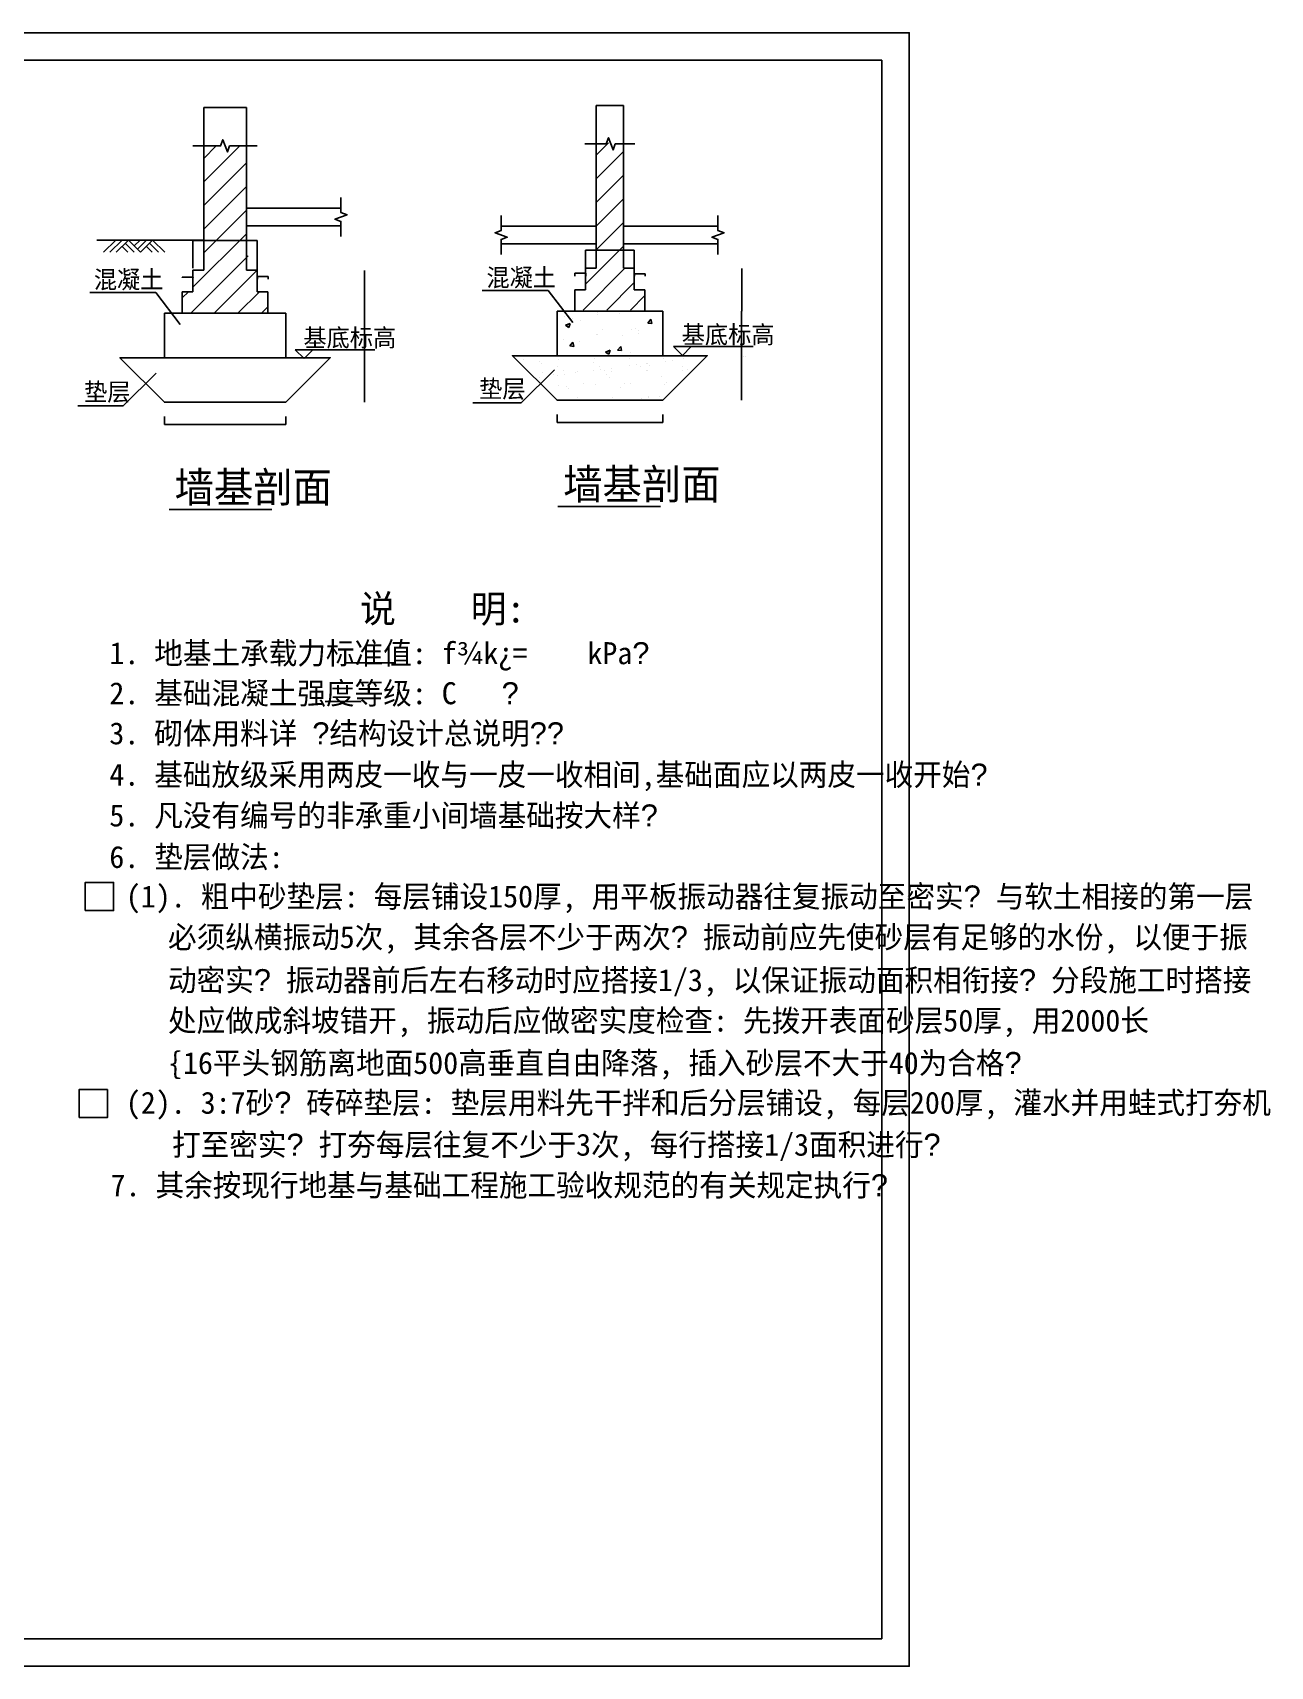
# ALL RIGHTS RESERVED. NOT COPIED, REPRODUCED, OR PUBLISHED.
# Model space of a CAD drawing. Header units: metres. Extents: x 4568 to 53028, y 5829 to 35529.
# Drawn here: x 30538 to 53028, y 5829 to 35529 of the extents above; entities that cross this region are included whole.
import ezdxf

# ---------------------------------------------------------------- set-up
doc = ezdxf.new("R2010")
doc.units = ezdxf.units.M
for name, color, linetype in [('BEAM', 4, 'Continuous'), ('DIM', 7, 'Continuous'), ('HATCH', 7, 'Continuous'), ('TEXT', 7, 'Continuous'), ('TK', 7, 'Continuous')]:
    doc.layers.add(name, color=color, linetype=linetype)
doc.dimstyles.get("Standard").update_dxf_attribs({"dimtxt": 2.5, "dimasz": 2.5, "dimexe": 1.25, "dimexo": 0.625, "dimtad": 1, "dimcen": 2.5, "dimazin": 3, "dimtfac": 1, "dimtmove": 0, "dimatfit": 3})

# ---------------------------------------------------------------- blocks, each defined once
blk = doc.blocks.new('_CLOSEDFILLED')
at = {"color": 0, "linetype": 'BYBLOCK'}
blk.add_solid([(-1, 0), (0, 0), (-1, 0)], dxfattribs=at)
blk = doc.blocks.new('*D1')
for p, q in [((43426.26, 31243.84), (43426.26, 31174.37)), ((43426.01, 31174.37), (43425.76, 31174.37)), ((43426.26, 30855.04), (43426.26, 31174.37)), ((43426.26, 31174.37), (43426.26, 31174.37)), ((43426.51, 31174.37), (43426.76, 31174.37))]:
    blk.add_line(p, q)
at = {"layer": 'Defpoints'}
for p in [(43426.26, 31243.84), (43426.26, 31174.37), (43426.26, 30855.04)]:
    blk.add_point(p, dxfattribs=at)
at = {"layer": 'DIM', "xscale": 0.25, "yscale": 0.25}
blk.add_blockref('_CLOSEDFILLED', (43426.26, 31174.37), dxfattribs=at)
at = {"layer": 'DIM', "xscale": 0.25, "yscale": 0.25, "rotation": 180}
blk.add_blockref('_CLOSEDFILLED', (43426.26, 31174.37), dxfattribs=at)
at = {"layer": 'DIM', "insert": (43426.26, 31175.495), "char_height": 1, "attachment_point": 5}
blk.add_mtext('120', dxfattribs=at)
blk = doc.blocks.new('*D2')
for p, q in [((43426.01, 30667.62), (43425.76, 30667.62)), ((43426.26, 30854.87), (43426.26, 30667.62)), ((43426.26, 30466.07), (43426.26, 30667.62)), ((43426.26, 30667.62), (43426.26, 30667.62)), ((43426.51, 30667.62), (43426.76, 30667.62))]:
    blk.add_line(p, q)
at = {"layer": 'Defpoints'}
for p in [(43426.26, 30854.87), (43426.26, 30667.62), (43426.26, 30466.07)]:
    blk.add_point(p, dxfattribs=at)
at = {"layer": 'DIM', "xscale": 0.25, "yscale": 0.25}
blk.add_blockref('_CLOSEDFILLED', (43426.26, 30667.62), dxfattribs=at)
at = {"layer": 'DIM', "xscale": 0.25, "yscale": 0.25, "rotation": 180}
blk.add_blockref('_CLOSEDFILLED', (43426.26, 30667.62), dxfattribs=at)
at = {"layer": 'DIM', "insert": (43426.26, 30668.745), "char_height": 1, "attachment_point": 5}
blk.add_mtext('120', dxfattribs=at)
blk = doc.blocks.new('*D3')
for p, q in [((36569.64, 31208.06), (36569.64, 31138.6)), ((36569.39, 31138.6), (36569.14, 31138.6)), ((36569.64, 30819.26), (36569.64, 31138.6)), ((36569.64, 31138.6), (36569.64, 31138.6)), ((36569.89, 31138.6), (36570.14, 31138.6))]:
    blk.add_line(p, q)
at = {"layer": 'Defpoints'}
for p in [(36569.64, 31208.06), (36569.64, 31138.6), (36569.64, 30819.26)]:
    blk.add_point(p, dxfattribs=at)
at = {"layer": 'DIM', "xscale": 0.25, "yscale": 0.25}
blk.add_blockref('_CLOSEDFILLED', (36569.64, 31138.6), dxfattribs=at)
at = {"layer": 'DIM', "xscale": 0.25, "yscale": 0.25, "rotation": 180}
blk.add_blockref('_CLOSEDFILLED', (36569.64, 31138.6), dxfattribs=at)
at = {"layer": 'DIM', "insert": (36569.64, 31139.725), "char_height": 1, "attachment_point": 5}
blk.add_mtext('120', dxfattribs=at)
blk = doc.blocks.new('*D9')
for p, q in [((41473.01, 31099.6), (41473.01, 31147.14)), ((41473.26, 31147.14), (41570.615, 31147.14)), ((41572.615, 31147.14), (41669.97, 31147.14)), ((41670.22, 31099.6), (41670.22, 31147.14))]:
    blk.add_line(p, q)
at = {"layer": 'Defpoints'}
for p in [(41473.01, 31147.14), (41473.01, 31099.6), (41670.22, 31099.6)]:
    blk.add_point(p, dxfattribs=at)
at = {"xscale": 0.25, "yscale": 0.25, "rotation": 180}
blk.add_blockref('_CLOSEDFILLED', (41473.01, 31147.14), dxfattribs=at)
at = {"xscale": 0.25, "yscale": 0.25}
blk.add_blockref('_CLOSEDFILLED', (41670.22, 31147.14), dxfattribs=at)
at = {"insert": (41571.615, 31147.14), "char_height": 1, "attachment_point": 5}
blk.add_mtext('60', dxfattribs=at)
blk = doc.blocks.new('*D10')
for p, q in [((43420.38, 30466.57), (43420.38, 30061.57)), ((43420.13, 30061.57), (43419.88, 30061.57)), ((43420.38, 29656.57), (43420.38, 30061.57)), ((43420.38, 30061.57), (43420.38, 30061.57)), ((43420.63, 30061.57), (43420.88, 30061.57))]:
    blk.add_line(p, q)
at = {"layer": 'Defpoints'}
for p in [(43420.38, 30466.57), (43420.38, 30061.57), (43420.38, 29656.57)]:
    blk.add_point(p, dxfattribs=at)
at = {"layer": 'DIM', "xscale": 0.25, "yscale": 0.25}
blk.add_blockref('_CLOSEDFILLED', (43420.38, 30061.57), dxfattribs=at)
at = {"layer": 'DIM', "xscale": 0.25, "yscale": 0.25, "rotation": 180}
blk.add_blockref('_CLOSEDFILLED', (43420.38, 30061.57), dxfattribs=at)
at = {"layer": 'DIM', "insert": (43420.38, 30062.695), "char_height": 1, "attachment_point": 5}
blk.add_mtext('250', dxfattribs=at)
blk = doc.blocks.new('*D11')
for p, q in [((43420.38, 29656.57), (43420.38, 29251.57)), ((43420.13, 29251.57), (43419.88, 29251.57)), ((43420.38, 28846.57), (43420.38, 29251.57)), ((43420.38, 29251.57), (43420.38, 29251.57)), ((43420.63, 29251.57), (43420.88, 29251.57))]:
    blk.add_line(p, q)
at = {"layer": 'Defpoints'}
for p in [(43420.38, 29656.57), (43420.38, 29251.57), (43420.38, 28846.57)]:
    blk.add_point(p, dxfattribs=at)
at = {"layer": 'DIM', "xscale": 0.25, "yscale": 0.25}
blk.add_blockref('_CLOSEDFILLED', (43420.38, 29251.57), dxfattribs=at)
at = {"layer": 'DIM', "xscale": 0.25, "yscale": 0.25, "rotation": 180}
blk.add_blockref('_CLOSEDFILLED', (43420.38, 29251.57), dxfattribs=at)
at = {"layer": 'DIM', "insert": (43420.38, 29252.695), "char_height": 1, "attachment_point": 5}
blk.add_mtext('e', dxfattribs=at)
blk = doc.blocks.new('*D12')
for p, q in [((40390.96, 31099.6), (40390.96, 31154.88)), ((40391.21, 31154.88), (40488.565, 31154.88)), ((40490.565, 31154.88), (40587.92, 31154.88)), ((40588.17, 31099.6), (40588.17, 31154.88))]:
    blk.add_line(p, q)
at = {"layer": 'Defpoints'}
for p in [(40390.96, 31154.88), (40390.96, 31099.6), (40588.17, 31099.6)]:
    blk.add_point(p, dxfattribs=at)
at = {"xscale": 0.25, "yscale": 0.25, "rotation": 180}
blk.add_blockref('_CLOSEDFILLED', (40390.96, 31154.88), dxfattribs=at)
at = {"xscale": 0.25, "yscale": 0.25}
blk.add_blockref('_CLOSEDFILLED', (40588.17, 31154.88), dxfattribs=at)
at = {"insert": (40489.565, 31154.88), "char_height": 1, "attachment_point": 5}
blk.add_mtext('60', dxfattribs=at)
blk = doc.blocks.new('*D13')
for p, q in [((40583.15, 31159.34), (40583.15, 31573.79)), ((40583.4, 31573.79), (41023.11, 31573.79)), ((41026.11, 31573.79), (41465.82, 31573.79)), ((41466.07, 31159.34), (41466.07, 31573.79))]:
    blk.add_line(p, q)
at = {"layer": 'Defpoints'}
for p in [(40583.15, 31573.79), (40583.15, 31159.34), (41466.07, 31159.34)]:
    blk.add_point(p, dxfattribs=at)
at = {"layer": 'DIM', "xscale": 0.25, "yscale": 0.25, "rotation": 180}
blk.add_blockref('_CLOSEDFILLED', (40583.15, 31573.79), dxfattribs=at)
at = {"layer": 'DIM', "xscale": 0.25, "yscale": 0.25}
blk.add_blockref('_CLOSEDFILLED', (41466.07, 31573.79), dxfattribs=at)
at = {"layer": 'DIM', "insert": (41024.61, 31573.79), "char_height": 1, "attachment_point": 5}
blk.add_mtext('240', dxfattribs=at)
blk = doc.blocks.new('*D14')
for p, q in [((41025.315, 34204.78), (40779.51, 34204.78)), ((40779.76, 33507.47), (40779.76, 34204.78)), ((41274.12, 34204.78), (41028.315, 34204.78)), ((41273.87, 33507.47), (41273.87, 34204.78))]:
    blk.add_line(p, q)
at = {"layer": 'Defpoints'}
for p in [(41273.87, 34204.78), (40779.76, 33507.47), (41273.87, 33507.47)]:
    blk.add_point(p, dxfattribs=at)
at = {"layer": 'DIM', "xscale": 0.25, "yscale": 0.25}
blk.add_blockref('_CLOSEDFILLED', (40779.76, 34204.78), dxfattribs=at)
at = {"layer": 'DIM', "xscale": 0.25, "yscale": 0.25, "rotation": 180}
blk.add_blockref('_CLOSEDFILLED', (41273.87, 34204.78), dxfattribs=at)
at = {"layer": 'DIM', "insert": (41026.815, 34204.78), "char_height": 1, "attachment_point": 5}
blk.add_mtext('120', dxfattribs=at)
blk = doc.blocks.new('*D15')
for p, q in [((40066.96, 28588.41), (40066.96, 28441.92)), ((41986.67, 28588.41), (41986.67, 28441.92)), ((40067.21, 28441.92), (41026.315, 28441.92)), ((41027.315, 28441.92), (41986.42, 28441.92))]:
    blk.add_line(p, q)
at = {"layer": 'Defpoints'}
for p in [(40066.96, 28588.41), (41986.67, 28588.41), (40066.96, 28441.92)]:
    blk.add_point(p, dxfattribs=at)
at = {"layer": 'DIM', "xscale": 0.25, "yscale": 0.25, "rotation": 180}
blk.add_blockref('_CLOSEDFILLED', (40066.96, 28441.92), dxfattribs=at)
at = {"layer": 'DIM', "xscale": 0.25, "yscale": 0.25}
blk.add_blockref('_CLOSEDFILLED', (41986.67, 28441.92), dxfattribs=at)
at = {"layer": 'DIM', "insert": (41026.815, 28441.92), "char_height": 1, "attachment_point": 5}
blk.add_mtext('B', dxfattribs=at)
blk = doc.blocks.new('*D16')
for p, q in [((34622.26, 31047.23), (34622.26, 31094.66)), ((34622.51, 31094.66), (34719.87, 31094.66)), ((34721.87, 31094.66), (34819.23, 31094.66)), ((34819.48, 31047.23), (34819.48, 31094.66))]:
    blk.add_line(p, q)
at = {"layer": 'Defpoints'}
for p in [(34622.26, 31094.66), (34622.26, 31047.23), (34819.48, 31047.23)]:
    blk.add_point(p, dxfattribs=at)
at = {"xscale": 0.25, "yscale": 0.25, "rotation": 180}
blk.add_blockref('_CLOSEDFILLED', (34622.26, 31094.66), dxfattribs=at)
at = {"xscale": 0.25, "yscale": 0.25}
blk.add_blockref('_CLOSEDFILLED', (34819.48, 31094.66), dxfattribs=at)
at = {"insert": (34720.87, 31094.66), "char_height": 1, "attachment_point": 5}
blk.add_mtext('60', dxfattribs=at)
blk = doc.blocks.new('*D17')
for p, q in [((33256.73, 31074.97), (33256.73, 31081.98)), ((33256.98, 31081.98), (33354.34, 31081.98)), ((33356.34, 31081.98), (33453.7, 31081.98)), ((33453.95, 31074.97), (33453.95, 31081.98))]:
    blk.add_line(p, q)
at = {"layer": 'Defpoints'}
for p in [(33256.73, 31081.98), (33256.73, 31074.97), (33453.95, 31074.97)]:
    blk.add_point(p, dxfattribs=at)
at = {"xscale": 0.25, "yscale": 0.25, "rotation": 180}
blk.add_blockref('_CLOSEDFILLED', (33256.73, 31081.98), dxfattribs=at)
at = {"xscale": 0.25, "yscale": 0.25}
blk.add_blockref('_CLOSEDFILLED', (33453.95, 31081.98), dxfattribs=at)
at = {"insert": (33355.34, 31081.98), "char_height": 1, "attachment_point": 5}
blk.add_mtext('60', dxfattribs=at)
blk = doc.blocks.new('*D18')
for p, q in [((36569.64, 30430.3), (36569.64, 30025.3)), ((36569.39, 30025.3), (36569.14, 30025.3)), ((36569.64, 29620.3), (36569.64, 30025.3)), ((36569.64, 30025.3), (36569.64, 30025.3)), ((36569.89, 30025.3), (36570.14, 30025.3))]:
    blk.add_line(p, q)
at = {"layer": 'Defpoints'}
for p in [(36569.64, 30430.3), (36569.64, 30025.3), (36569.64, 29620.3)]:
    blk.add_point(p, dxfattribs=at)
at = {"layer": 'DIM', "xscale": 0.25, "yscale": 0.25}
blk.add_blockref('_CLOSEDFILLED', (36569.64, 30025.3), dxfattribs=at)
at = {"layer": 'DIM', "xscale": 0.25, "yscale": 0.25, "rotation": 180}
blk.add_blockref('_CLOSEDFILLED', (36569.64, 30025.3), dxfattribs=at)
at = {"layer": 'DIM', "insert": (36569.64, 30026.425), "char_height": 1, "attachment_point": 5}
blk.add_mtext('250', dxfattribs=at)
blk = doc.blocks.new('*D19')
for p, q in [((36569.64, 29620.3), (36569.64, 29215.3)), ((36569.39, 29215.3), (36569.14, 29215.3)), ((36569.64, 28810.3), (36569.64, 29215.3)), ((36569.64, 29215.3), (36569.64, 29215.3)), ((36569.89, 29215.3), (36570.14, 29215.3))]:
    blk.add_line(p, q)
at = {"layer": 'Defpoints'}
for p in [(36569.64, 29620.3), (36569.64, 29215.3), (36569.64, 28810.3)]:
    blk.add_point(p, dxfattribs=at)
at = {"layer": 'DIM', "xscale": 0.25, "yscale": 0.25}
blk.add_blockref('_CLOSEDFILLED', (36569.64, 29215.3), dxfattribs=at)
at = {"layer": 'DIM', "xscale": 0.25, "yscale": 0.25, "rotation": 180}
blk.add_blockref('_CLOSEDFILLED', (36569.64, 29215.3), dxfattribs=at)
at = {"layer": 'DIM', "insert": (36569.64, 29216.425), "char_height": 1, "attachment_point": 5}
blk.add_mtext('e', dxfattribs=at)
blk = doc.blocks.new('*D20')
for p, q in [((36569.39, 30631.84), (36569.14, 30631.84)), ((36569.64, 30819.1), (36569.64, 30631.84)), ((36569.64, 30430.3), (36569.64, 30631.84)), ((36569.64, 30631.84), (36569.64, 30631.84)), ((36569.89, 30631.84), (36570.14, 30631.84))]:
    blk.add_line(p, q)
at = {"layer": 'Defpoints'}
for p in [(36569.64, 30819.1), (36569.64, 30631.84), (36569.64, 30430.3)]:
    blk.add_point(p, dxfattribs=at)
at = {"layer": 'DIM', "xscale": 0.25, "yscale": 0.25}
blk.add_blockref('_CLOSEDFILLED', (36569.64, 30631.84), dxfattribs=at)
at = {"layer": 'DIM', "xscale": 0.25, "yscale": 0.25, "rotation": 180}
blk.add_blockref('_CLOSEDFILLED', (36569.64, 30631.84), dxfattribs=at)
at = {"layer": 'DIM', "insert": (36569.64, 30632.965), "char_height": 1, "attachment_point": 5}
blk.add_mtext('120', dxfattribs=at)
blk = doc.blocks.new('*D26')
for p, q in [((34032.83, 34168.51), (33645.28, 34168.51)), ((33645.53, 33471.19), (33645.53, 34168.51)), ((34423.38, 34168.51), (34035.83, 34168.51)), ((34423.13, 33471.19), (34423.13, 34168.51))]:
    blk.add_line(p, q)
at = {"layer": 'Defpoints'}
for p in [(34423.13, 34168.51), (33645.53, 33471.19), (34423.13, 33471.19)]:
    blk.add_point(p, dxfattribs=at)
at = {"layer": 'DIM', "xscale": 0.25, "yscale": 0.25}
blk.add_blockref('_CLOSEDFILLED', (33645.53, 34168.51), dxfattribs=at)
at = {"layer": 'DIM', "xscale": 0.25, "yscale": 0.25, "rotation": 180}
blk.add_blockref('_CLOSEDFILLED', (34423.13, 34168.51), dxfattribs=at)
at = {"layer": 'DIM', "insert": (34034.33, 34168.51), "char_height": 1, "attachment_point": 5}
blk.add_mtext('180', dxfattribs=at)
blk = doc.blocks.new('*D28')
for p, q in [((32932.73, 28552.14), (32932.73, 28405.64)), ((35135.93, 28552.14), (35135.93, 28405.64)), ((32932.98, 28405.64), (34033.83, 28405.64)), ((34034.83, 28405.64), (35135.68, 28405.64))]:
    blk.add_line(p, q)
at = {"layer": 'Defpoints'}
for p in [(32932.73, 28552.14), (35135.93, 28552.14), (32932.73, 28405.64)]:
    blk.add_point(p, dxfattribs=at)
at = {"layer": 'DIM', "xscale": 0.25, "yscale": 0.25, "rotation": 180}
blk.add_blockref('_CLOSEDFILLED', (32932.73, 28405.64), dxfattribs=at)
at = {"layer": 'DIM', "xscale": 0.25, "yscale": 0.25}
blk.add_blockref('_CLOSEDFILLED', (35135.93, 28405.64), dxfattribs=at)
at = {"layer": 'DIM', "insert": (34034.33, 28405.64), "char_height": 1, "attachment_point": 5}
blk.add_mtext('B', dxfattribs=at)
blk = doc.blocks.new('*D29')
for p, q in [((33448.93, 31245.63), (33448.93, 31752.91)), ((33449.18, 31752.91), (34030.63, 31752.91)), ((34033.63, 31752.91), (34615.08, 31752.91)), ((34615.33, 31106.97), (34615.33, 31752.91))]:
    blk.add_line(p, q)
at = {"layer": 'Defpoints'}
for p in [(33448.93, 31752.91), (33448.93, 31245.63), (34615.33, 31106.97)]:
    blk.add_point(p, dxfattribs=at)
at = {"layer": 'DIM', "xscale": 0.25, "yscale": 0.25, "rotation": 180}
blk.add_blockref('_CLOSEDFILLED', (33448.93, 31752.91), dxfattribs=at)
at = {"layer": 'DIM', "xscale": 0.25, "yscale": 0.25}
blk.add_blockref('_CLOSEDFILLED', (34615.33, 31752.91), dxfattribs=at)
at = {"layer": 'DIM', "insert": (34032.13, 31752.91), "char_height": 1, "attachment_point": 5}
blk.add_mtext('240', dxfattribs=at)

msp = doc.modelspace()

# ---------------------------------------------------------------- linework, layer by layer
for p, q in [((33645.53, 33244.15), (33872.58, 33471.19)), ((33645.53, 32814.58), (34302.14, 33471.19)), ((40777.48, 33300.23), (41004.53, 33527.28)), ((40777.48, 32870.67), (41273.87, 33367.06)), ((33645.53, 32385.02), (34423.13, 33162.62)), ((33645.53, 31955.45), (34423.13, 32733.05)), ((40777.48, 32441.1), (41273.87, 32937.49)), ((40777.48, 32011.53), (41273.87, 32507.92)), ((33645.53, 31525.88), (34423.13, 32303.48)), ((40777.48, 31581.96), (41273.87, 32078.35)), ((33451.13, 30901.91), (34423.13, 31873.91)), ((40583.08, 30958), (41273.87, 31648.79)), ((33409.08, 30430.3), (34451.16, 31472.38)), ((33838.65, 30430.3), (34617.53, 31209.18)), ((40541.03, 30486.38), (41299.27, 31244.61)), ((40970.6, 30486.38), (41468.27, 30984.05)), ((33256.73, 30707.51), (33368.32, 30819.1)), ((34268.22, 30430.3), (34657.02, 30819.1)), ((41400.17, 30486.38), (41662.67, 30748.88)), ((34697.78, 30430.3), (34811.93, 30544.44)), ((40194.9, 30361.17), (40194.9, 30361.17)), ((40341.04, 30338.91), (40341.04, 30338.91)), ((40492.04, 30301.76), (40492.04, 30301.76)), ((40801.2, 30399.49), (40801.2, 30399.49)), ((40808.6, 30438.95), (40808.6, 30438.95)), ((41200.61, 30423.39), (41200.61, 30423.39)), ((41714.9, 30247.98), (41773.48, 30317.79)), ((41787.54, 30241.61), (41773.49, 30317.77)), ((40219.32, 30211.76), (40304.39, 30244.42)), ((40219.32, 30211.76), (40279.76, 30171)), ((40249.4, 30161.05), (40249.4, 30161.05)), ((40279.77, 30170.98), (40304.41, 30244.4)), ((40783.17, 30034.99), (40783.17, 30034.99)), ((40793.83, 30034.49), (40793.83, 30034.49)), ((40898, 30133.65), (40898, 30133.65)), ((41248.91, 30021.3), (41248.91, 30021.3)), ((41424.89, 30125.58), (41424.89, 30125.58)), ((41491.74, 30156.61), (41491.74, 30156.61)), ((41546.59, 30106.24), (41546.59, 30106.24)), ((41553.07, 30061.35), (41553.07, 30061.35)), ((41714.9, 30247.98), (41787.52, 30241.63)), ((35309.19, 29765.54), (36758.35, 29765.54)), ((35309.19, 29765.54), (35469.56, 29605.17)), ((35469.56, 29605.17), (35629.93, 29765.54)), ((40074.6, 29913.36), (40074.6, 29913.36)), ((40180.13, 29956.71), (40180.13, 29956.71)), ((40296.02, 29832.49), (40354.59, 29902.3)), ((40296.02, 29832.49), (40368.64, 29826.14)), ((40368.66, 29826.12), (40354.61, 29902.28)), ((40481.57, 29920.28), (40481.57, 29920.28)), ((40944.56, 29722.58), (41029.63, 29755.23)), ((40944.56, 29722.58), (41005, 29681.81)), ((41005.02, 29681.8), (41029.65, 29755.22)), ((41167.49, 29756.25), (41226.06, 29826.06)), ((41167.49, 29756.25), (41240.11, 29749.9)), ((41240.13, 29749.88), (41226.08, 29826.04)), ((41410.11, 29721.12), (41410.11, 29721.12)), ((42184.06, 29821.62), (42344.43, 29661.25)), ((42184.06, 29821.62), (43633.22, 29821.62)), ((42344.43, 29661.25), (42504.8, 29821.62)), ((39464.89, 29583.84), (39464.89, 29583.84)), ((39740.37, 29550.05), (39740.37, 29550.05)), ((39785.16, 29509.01), (39785.16, 29509.01)), ((40073.17, 29457.46), (40073.17, 29457.46)), ((40086.5, 29580.86), (40086.5, 29580.86)), ((40727.06, 29528.57), (40727.06, 29528.57)), ((40742.82, 29604.5), (40742.82, 29604.5)), ((40829.91, 29458.83), (40829.91, 29458.83)), ((41055.65, 29428.44), (41055.65, 29428.44)), ((41378.89, 29612.61), (41378.89, 29612.61)), ((41385.71, 29471.89), (41385.71, 29471.89)), ((41512.19, 29488.54), (41512.19, 29488.54)), ((41586.65, 29460.21), (41586.65, 29460.21)), ((41699.41, 29520.21), (41699.41, 29520.21)), ((41709.75, 29514.55), (41709.75, 29514.55)), ((41744.2, 29479.17), (41744.2, 29479.17)), ((42000.51, 29609.63), (42000.51, 29609.63)), ((42039.81, 29558.01), (42039.81, 29558.01)), ((42166.29, 29574.66), (42166.29, 29574.66)), ((42343.38, 29461.58), (42343.38, 29461.58)), ((42363.85, 29600.67), (42363.85, 29600.67)), ((43458.19, 29633.28), (43458.19, 29633.28)), ((43495.28, 29644.12), (43495.28, 29644.12)), ((32173.53, 28740.77), (32778.99, 29341.13)), ((39412.23, 28796.85), (40017.7, 29397.21)), ((39747.45, 29256.21), (39747.45, 29256.21)), ((39787.81, 29155.79), (39787.81, 29155.79)), ((39793.47, 29356), (39793.47, 29356)), ((39996.57, 29315.29), (39996.57, 29315.29)), ((40077.51, 29299.66), (40077.51, 29299.66)), ((40101.81, 29112.64), (40101.81, 29112.64)), ((40175.64, 29392.18), (40175.64, 29392.18)), ((40203.99, 29316.32), (40203.99, 29316.32)), ((40401.55, 29342.33), (40401.55, 29342.33)), ((40429.54, 29364.12), (40429.54, 29364.12)), ((40544.54, 29157.16), (40544.54, 29157.16)), ((40731.61, 29385.78), (40731.61, 29385.78)), ((40758.13, 29136.28), (40758.13, 29136.28)), ((40858.09, 29402.43), (40858.09, 29402.43)), ((40932.38, 29393.55), (40932.38, 29393.55)), ((40968.92, 29306.94), (40968.92, 29306.94)), ((41013.71, 29265.9), (41013.71, 29265.9)), ((41051.16, 29361.13), (41051.16, 29361.13)), ((41301.28, 29158.54), (41301.28, 29158.54)), ((41394.2, 29144.4), (41394.2, 29144.4)), ((41689.12, 29394.93), (41689.12, 29394.93)), ((41707.48, 29384.78), (41707.48, 29384.78)), ((41955.61, 29285.45), (41955.61, 29285.45)), ((42015.82, 29141.41), (42015.82, 29141.41)), ((42058.02, 29159.91), (42058.02, 29159.91)), ((42343.55, 29392.89), (42343.55, 29392.89)), ((42445.85, 29396.3), (42445.85, 29396.3)), ((40238.43, 29093.66), (40238.43, 29093.66)), ((40269.43, 28848.96), (40269.43, 28848.96)), ((40283.22, 29052.62), (40283.22, 29052.62)), ((40444.85, 28895.9), (40444.85, 28895.9)), ((40494.63, 28858.9), (40494.63, 28858.9)), ((41026.16, 28850.34), (41026.16, 28850.34)), ((41066.47, 28892.92), (41066.47, 28892.92)), ((41225.12, 29072.18), (41225.12, 29072.18)), ((41466.98, 28850.55), (41466.98, 28850.55)), ((41609.76, 28872.23), (41609.76, 28872.23)), ((41722.78, 28916.56), (41722.78, 28916.56)), ((41736.24, 28888.88), (41736.24, 28888.88)), ((41782.9, 28851.71), (41782.9, 28851.71)), ((41933.79, 28914.89), (41933.79, 28914.89)), ((36218.48, 24074.09), (37099.82, 24074.09)), ((35851.51, 23368.74), (36507.03, 23368.74))]:
    msp.add_line(p, q)
at = {"layer": 'BEAM'}
for p, q in [((33645.53, 33471.19), (33645.53, 31208.92)), ((34423.13, 33471.19), (34423.13, 31208.92)), ((40779.76, 33507.47), (40779.76, 31244.61)), ((41273.87, 33507.47), (41273.87, 31244.61)), ((34423.13, 32339.97), (36140.33, 32339.97)), ((34423.13, 32015.97), (36140.33, 32015.97)), ((40767.92, 32011.79), (39050.72, 32011.79)), ((41273.87, 32011.79), (42991.07, 32011.79)), ((31706.02, 31756.9), (33645.53, 31756.9)), ((33451.13, 31756.9), (33645.53, 31756.9)), ((40767.92, 31687.79), (39050.72, 31687.79)), ((41273.87, 31687.79), (42991.07, 31687.79)), ((33451.13, 31208.92), (33645.53, 31208.92)), ((33451.13, 31208.92), (33451.13, 30819.1)), ((34423.13, 31208.92), (34617.53, 31208.92)), ((34617.53, 31208.92), (34617.53, 30819.1)), ((40585.36, 31244.61), (40779.76, 31244.61)), ((40585.36, 31244.61), (40585.36, 30855.37)), ((41273.87, 31244.61), (41468.27, 31244.61)), ((41468.27, 31244.61), (41468.27, 30855.37)), ((33256.73, 30819.1), (33451.13, 30819.1)), ((33256.73, 30819.1), (33256.73, 30430.3)), ((34617.53, 30819.1), (34811.93, 30819.1)), ((34811.93, 30819.1), (34811.93, 30430.3)), ((40390.96, 30855.37), (40585.36, 30855.37)), ((40390.96, 30855.37), (40390.96, 30466.57)), ((41468.27, 30855.37), (41662.67, 30855.37)), ((41662.67, 30855.37), (41662.67, 30466.57)), ((32932.73, 30430.3), (32932.73, 29620.3)), ((32932.73, 30430.3), (35135.93, 30430.3)), ((35135.93, 30430.3), (35135.93, 29620.3)), ((40066.96, 30466.57), (40066.96, 29656.57)), ((40066.96, 30466.57), (41986.67, 30466.57)), ((41986.67, 30466.57), (41986.67, 29656.57))]:
    msp.add_line(p, q, dxfattribs=at)
for points in [[(35135.93, 28810.3), (35945.93, 29620.3), (32122.73, 29620.3), (32932.73, 28810.3)], [(41986.67, 28846.57), (42796.67, 29656.57), (39256.96, 29656.57), (40066.96, 28846.57)]]:
    msp.add_lwpolyline(points, close=True, dxfattribs=at)
at = {"layer": 'DIM'}
for points in [[(34617.53, 33471.19), (34115.33, 33471.19), (34075.44, 33361.59), (33993.23, 33580.8), (33953.33, 33471.19), (33451.13, 33471.19)], [(41480.15, 33507.47), (41123.91, 33507.47), (41084.01, 33397.86), (41001.8, 33617.07), (40961.91, 33507.47), (40573.31, 33507.47)], [(36140.33, 31821.57), (36140.33, 32096.97), (36030.73, 32136.87), (36249.94, 32219.08), (36140.33, 32258.97), (36140.33, 32534.37)], [(39050.72, 31493.39), (39050.72, 31768.79), (39160.32, 31808.69), (38941.11, 31890.9), (39050.72, 31930.79), (39050.72, 32206.19)], [(42991.07, 31493.39), (42991.07, 31768.79), (42881.47, 31808.69), (43100.68, 31890.9), (42991.07, 31930.79), (42991.07, 32206.19)]]:
    msp.add_lwpolyline(points, dxfattribs=at)
at = {"layer": 'HATCH'}
for p, q in [((31826.62, 31536.21), (32047.31, 31756.9)), ((31941.17, 31536.21), (32161.86, 31756.9)), ((32055.72, 31536.21), (32276.41, 31756.9)), ((32161.86, 31642.35), (32268, 31536.21)), ((32219.14, 31699.62), (32382.55, 31536.21)), ((32276.41, 31756.9), (32497.1, 31536.21)), ((32382.55, 31650.76), (32488.68, 31756.9)), ((32439.82, 31593.49), (32603.23, 31756.9)), ((32497.1, 31536.21), (32717.78, 31756.9)), ((32603.23, 31642.35), (32709.37, 31536.21)), ((32660.51, 31699.62), (32823.92, 31536.21)), ((32717.78, 31756.9), (32938.47, 31536.21))]:
    msp.add_line(p, q, dxfattribs=at)
at = {"layer": 'TEXT'}
for p, q in [((32773.09, 30803.39), (31574.08, 30803.39)), ((33220.18, 30221.22), (32773.09, 30803.39)), ((39907.31, 30839.66), (38708.3, 30839.66)), ((40354.4, 30257.49), (39907.31, 30839.66)), ((32175.08, 28742.31), (31359.51, 28742.31)), ((32175.08, 28742.31), (31359.51, 28742.31)), ((39413.79, 28798.4), (38537.83, 28798.4)), ((39413.79, 28798.4), (38537.83, 28798.4))]:
    msp.add_line(p, q, dxfattribs=at)
for points in [[(33019.03, 26858.94), (34883.45, 26858.94)], [(40080.68, 26915.02), (41945.1, 26915.02)]]:
    msp.add_lwpolyline(points, dxfattribs=at)
for points in [[(31493.24, 19569.29), (32007.94, 19569.29), (32007.94, 20078.91), (31493.24, 20078.91)], [(31380.38, 15804.71), (31895.07, 15804.71), (31895.07, 16314.34), (31380.38, 16314.34)]]:
    msp.add_lwpolyline(points, close=True, dxfattribs=at)
at = {"layer": 'TK'}
for points in [[(4567.72, 5828.79), (46467.72, 5828.79), (46467.72, 35528.79), (4567.72, 35528.79)], [(7067.72, 6328.79), (45967.72, 6328.79), (45967.72, 35028.79), (7067.72, 35028.79)]]:
    msp.add_lwpolyline(points, close=True, dxfattribs=at)

# ---------------------------------------------------------------- texts
for s, p in [('1. 地基土承载力标准值: f%%190k%%191=    kPa%%140', (31930.86, 24048.28)), ('2. 基础混凝土强度等级: C   %%140', (31930.86, 23319.64))]:
    msp.add_text(s, height=400).set_placement(p)
at = {"layer": 'TEXT'}
for s, height, p in [('混凝土', 324, (31649.45, 30879.6)), ('混凝土', 324, (38783.67, 30915.87)), ('基底标高', 324, (35457.76, 29821.18)), ('基底标高', 324, (42332.63, 29877.27)), ('垫层', 324, (31472.7, 28835.96)), ('垫层', 324, (38651.03, 28892.04)), ('墙基剖面', 550, (33116.48, 26989.1)), ('墙基剖面', 550, (40178.13, 27045.18)), ('说    明:', 500, (36486.73, 24805.7)), ('3. 砌体用料详 %%137结构设计总说明%%138%%140', 400, (31930.86, 22591)), ('4. 基础放级采用两皮一收与一皮一收相间,基础面应以两皮一收开始%%140', 400, (31930.86, 21840.37)), ('5. 凡没有编号的非承重小间墙基础按大样%%140', 400, (31930.86, 21098.07)), ('6. 垫层做法:', 400, (31930.86, 20342.9)), ('(1). 粗中砂垫层: 每层铺设150厚, 用平板振动器往复振动至密实%%140 与软土相接的第一层', 400, (32230.2, 19625.16)), ('必须纵横振动5次, 其余各层不少于两次%%140 振动前应先使砂层有足够的水份, 以便于振', 400, (32997, 18886.16)), ('动密实%%140 振动器前后左右移动时应搭接1/3, 以保证振动面积相衔接%%140 分段施工时搭接', 400, (32997, 18103.92)), ('处应做成斜坡错开, 振动后应做密实度检查: 先拨开表面砂层50厚, 用2000长', 400, (32997, 17369.43)), ('{16平头钢筋离地面500高垂直自由降落, 插入砂层不大于40为合格%%140', 400, (32997, 16597.38)), ('(2). 3:7砂%%141 砖碎垫层: 垫层用料先干拌和后分层铺设, 每层200厚, 灌水并用蛙式打夯机', 400, (32230.2, 15875.14)), ('打至密实%%140 打夯每层往复不少于3次, 每行搭接1/3面积进行%%140', 400, (33070.13, 15112.1)), ('7. 其余按现行地基与基础工程施工验收规范的有关规定执行%%140', 400, (31952.84, 14374.6))]:
    msp.add_text(s, height=height, dxfattribs=at).set_placement(p)

# ---------------------------------------------------------------- dimensions: what is measured, and where the dimension line sits
for base, p1, p2, picture, middle in [((33256.73, 31081.98), (33256.73, 31074.97), (33453.95, 31074.97), '*D17', (33355.34, 31081.98)), ((34622.26, 31094.66), (34622.26, 31047.23), (34819.48, 31047.23), '*D16', (34720.87, 31094.66)), ((40390.96, 31154.88), (40390.96, 31099.6), (40588.17, 31099.6), '*D12', (40489.565, 31154.88)), ((41473.01, 31147.14), (41473.01, 31099.6), (41670.22, 31099.6), '*D9', (41571.615, 31147.14))]:
    dim = msp.add_linear_dim(base=base, p1=p1, p2=p2, text='60', dimstyle='Standard')
    dim.commit()
    dim.dimension.update_dxf_attribs({"geometry": picture, "text_midpoint": middle})
at = {"layer": 'DIM'}
for base, p1, p2, text, picture, middle in [((34423.13, 34168.51), (34423.13, 33471.19), (33645.53, 33471.19), '180', '*D26', (34034.33, 34168.51)), ((41273.87, 34204.78), (41273.87, 33507.47), (40779.76, 33507.47), '120', '*D14', (41026.815, 34204.78)), ((33448.93, 31752.91), (33448.93, 31245.63), (34615.33, 31106.97), '240', '*D29', (34032.13, 31752.91)), ((40583.15, 31573.79), (40583.15, 31159.34), (41466.07, 31159.34), '240', '*D13', (41024.61, 31573.79)), ((36569.64, 31138.6), (36569.64, 30819.26), (36569.64, 31208.06), '120', '*D3', (36569.64, 31139.725)), ((43426.26, 31174.37), (43426.26, 30855.04), (43426.26, 31243.84), '120', '*D1', (43426.26, 31175.495)), ((36569.64, 30631.84), (36569.64, 30430.3), (36569.64, 30819.1), '120', '*D20', (36569.64, 30632.965)), ((43426.26, 30667.62), (43426.26, 30466.07), (43426.26, 30854.87), '120', '*D2', (43426.26, 30668.745)), ((36569.64, 30025.3), (36569.64, 30430.3), (36569.64, 29620.3), '250', '*D18', (36569.64, 30026.425)), ((43420.38, 30061.57), (43420.38, 30466.57), (43420.38, 29656.57), '250', '*D10', (43420.38, 30062.695)), ((36569.64, 29215.3), (36569.64, 29620.3), (36569.64, 28810.3), 'e', '*D19', (36569.64, 29216.425)), ((43420.38, 29251.57), (43420.38, 29656.57), (43420.38, 28846.57), 'e', '*D11', (43420.38, 29252.695)), ((32932.73, 28405.64), (32932.73, 28552.14), (35135.93, 28552.14), 'B', '*D28', (34034.33, 28405.64)), ((40066.96, 28441.92), (40066.96, 28588.41), (41986.67, 28588.41), 'B', '*D15', (41026.815, 28441.92))]:
    dim = msp.add_linear_dim(base=base, p1=p1, p2=p2, text=text, dimstyle='Standard', dxfattribs=at)
    dim.commit()
    dim.dimension.update_dxf_attribs({"geometry": picture, "text_midpoint": middle})

doc.saveas('drawing.dxf')
